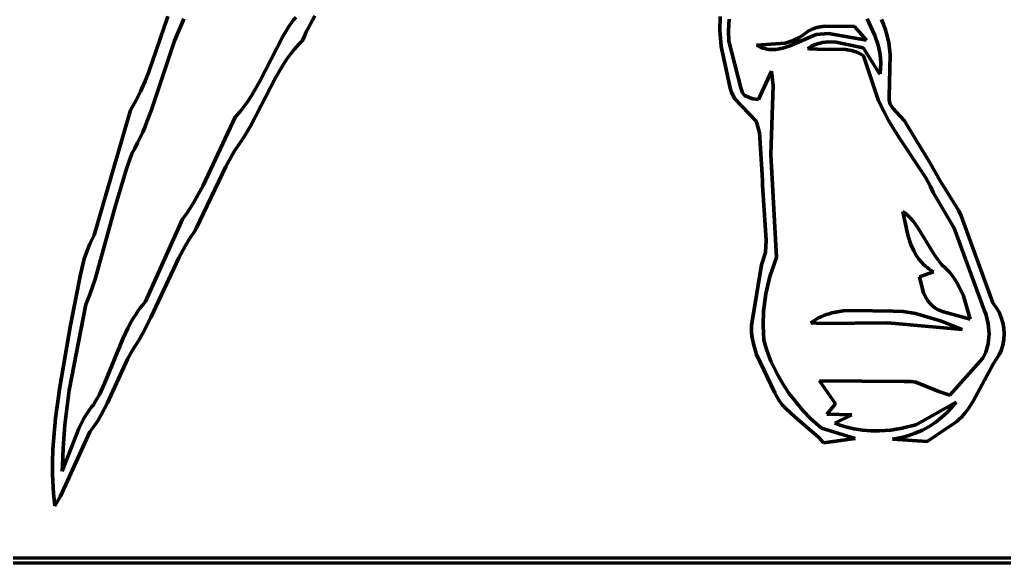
# Model space of a CAD drawing. Header units: millimetres. Extents: x 0 to 7.9, y 0 to 11.
# Drawn here: x 3.21 to 5.854, y 0 to 1.459 of the extents above; entities that cross this region are included whole.
import ezdxf

# ---------------------------------------------------------------- set-up
doc = ezdxf.new("R2010")
doc.units = ezdxf.units.MM
doc.layers.add('color#020202ff', color=7, linetype='CONTINUOUS', lineweight=100)
doc.layers.add('color#fefefeff', color=7, linetype='CONTINUOUS', lineweight=100)

msp = doc.modelspace()

# ---------------------------------------------------------------- linework, layer by layer
at = {"layer": 'color#020202ff'}
for p, q in [((3.5565, 1.3187), (3.6071, 1.4675)), ((3.6508, 1.4609), (3.6441, 1.4463)), ((3.9327, 1.4409), (3.9447, 1.4581)), ((3.9447, 1.4581), (3.9508, 1.4644)), ((4.0027, 1.4691), (3.9906, 1.4478)), ((5.0899, 1.4307), (5.0909, 1.4675)), ((5.1147, 1.4607), (5.1142, 1.4453)), ((5.5063, 1.4165), (5.4858, 1.4609)), ((5.5237, 1.4596), (5.5295, 1.4472)), ((3.6377, 1.4316), (3.6258, 1.4017)), ((3.6441, 1.4463), (3.6377, 1.4316)), ((3.9161, 1.4142), (3.9327, 1.4409)), ((3.9849, 1.437), (3.9794, 1.426)), ((3.9906, 1.4478), (3.9849, 1.437)), ((5.0932, 1.3868), (5.0899, 1.4307)), ((5.1142, 1.4453), (5.1134, 1.4298)), ((5.1134, 1.4298), (5.1144, 1.4016)), ((5.3274, 1.4279), (5.3359, 1.4324)), ((5.3359, 1.4324), (5.3448, 1.4359)), ((5.3448, 1.4359), (5.354, 1.4384)), ((5.354, 1.4384), (5.373, 1.4411)), ((5.373, 1.4411), (5.4516, 1.4402)), ((5.4516, 1.4402), (5.4837, 1.4041)), ((5.5295, 1.4472), (5.5324, 1.4387)), ((5.5324, 1.4387), (5.5335, 1.4342)), ((5.5335, 1.4342), (5.5394, 1.4158)), ((3.6258, 1.4017), (3.6044, 1.3406)), ((3.8535, 1.2925), (3.9161, 1.4142)), ((3.9694, 1.4034), (3.9615, 1.3953)), ((3.9742, 1.4148), (3.9694, 1.4034)), ((3.9794, 1.426), (3.9742, 1.4148)), ((5.1144, 1.4016), (5.1464, 1.2763)), ((5.2655, 1.3961), (5.2871, 1.4028)), ((5.3487, 1.4187), (5.2782, 1.3883)), ((5.2871, 1.4028), (5.3035, 1.4109)), ((5.3035, 1.4109), (5.3152, 1.4187)), ((5.3152, 1.4187), (5.3192, 1.4221)), ((5.3192, 1.4221), (5.3232, 1.4252)), ((5.3232, 1.4252), (5.3274, 1.4279)), ((5.3816, 1.4219), (5.3487, 1.4187)), ((5.4837, 1.4041), (5.3816, 1.4219)), ((5.5148, 1.3902), (5.5063, 1.4165)), ((5.5394, 1.4158), (5.5435, 1.3972)), ((3.9466, 1.3786), (3.9397, 1.3699)), ((3.9539, 1.3871), (3.9466, 1.3786)), ((3.9615, 1.3953), (3.9539, 1.3871)), ((5.1186, 1.2717), (5.0932, 1.3868)), ((5.188, 1.3905), (5.2655, 1.3961)), ((5.1937, 1.3875), (5.188, 1.3905)), ((5.1994, 1.3849), (5.1937, 1.3875)), ((5.205, 1.3828), (5.1994, 1.3849)), ((5.2107, 1.3812), (5.205, 1.3828)), ((5.2164, 1.38), (5.2107, 1.3812)), ((5.222, 1.3792), (5.2164, 1.38)), ((5.2277, 1.3788), (5.222, 1.3792)), ((5.2333, 1.3787), (5.2277, 1.3788)), ((5.239, 1.379), (5.2333, 1.3787)), ((5.2502, 1.3804), (5.239, 1.379)), ((5.2615, 1.383), (5.2502, 1.3804)), ((5.2782, 1.3883), (5.2615, 1.383)), ((5.3264, 1.3819), (5.3312, 1.3849)), ((5.3315, 1.3811), (5.3264, 1.3819)), ((5.3312, 1.3849), (5.3359, 1.3875)), ((5.3524, 1.3794), (5.3315, 1.3811)), ((5.3359, 1.3875), (5.3457, 1.3919)), ((5.3457, 1.3919), (5.3557, 1.3952)), ((5.4277, 1.379), (5.3524, 1.3794)), ((5.3557, 1.3952), (5.3659, 1.3974)), ((5.3659, 1.3974), (5.3815, 1.399)), ((5.3815, 1.399), (5.4026, 1.3985)), ((5.4026, 1.3985), (5.4705, 1.3839)), ((5.443, 1.3765), (5.4277, 1.379)), ((5.4528, 1.3736), (5.443, 1.3765)), ((5.4705, 1.3839), (5.4755, 1.3825)), ((5.4755, 1.3825), (5.5158, 1.3176)), ((5.5193, 1.37), (5.5148, 1.3902)), ((5.5435, 1.3972), (5.547, 1.3657)), ((3.9265, 1.352), (3.9143, 1.3334)), ((3.9397, 1.3699), (3.9265, 1.352)), ((5.4623, 1.3697), (5.4528, 1.3736)), ((5.4669, 1.3673), (5.4623, 1.3697)), ((5.4714, 1.3646), (5.4669, 1.3673)), ((5.4757, 1.3615), (5.4714, 1.3646)), ((5.5163, 1.2411), (5.4757, 1.3615)), ((5.5211, 1.3563), (5.5193, 1.37)), ((5.522, 1.3424), (5.5211, 1.3563)), ((5.547, 1.3657), (5.5443, 1.251)), ((3.6044, 1.3406), (3.5638, 1.2174)), ((3.9143, 1.3334), (3.8973, 1.3046)), ((5.5205, 1.314), (5.5218, 1.3283)), ((5.5218, 1.3283), (5.522, 1.3424)), ((3.5459, 1.2923), (3.5565, 1.3187)), ((3.8973, 1.3046), (3.8303, 1.1753)), ((5.1938, 1.2449), (5.2288, 1.3204)), ((5.2288, 1.3204), (5.2327, 1.282)), ((5.5158, 1.3176), (5.5205, 1.314)), ((3.5344, 1.2664), (3.5459, 1.2923)), ((3.8327, 1.256), (3.8535, 1.2925)), ((5.121, 1.2643), (5.1186, 1.2717)), ((5.1464, 1.2763), (5.148, 1.2709)), ((5.148, 1.2709), (5.1505, 1.263)), ((5.2327, 1.282), (5.2269, 1.0972)), ((3.5217, 1.2409), (3.5282, 1.2536)), ((3.5282, 1.2536), (3.5344, 1.2664)), ((3.8213, 1.2385), (3.8327, 1.256)), ((5.1294, 1.2472), (5.121, 1.2643)), ((5.1875, 1.1866), (5.1294, 1.2472)), ((5.1505, 1.263), (5.1564, 1.2555)), ((5.1564, 1.2555), (5.178, 1.2462)), ((5.178, 1.2462), (5.1938, 1.2449)), ((5.5443, 1.251), (5.5443, 1.2444)), ((5.5443, 1.2444), (5.5453, 1.2383)), ((3.5076, 1.2162), (3.5148, 1.2285)), ((3.5148, 1.2285), (3.5217, 1.2409)), ((3.5638, 1.2174), (3.5524, 1.1871)), ((3.8025, 1.2132), (3.809, 1.2215)), ((3.809, 1.2215), (3.8213, 1.2385)), ((5.5308, 1.2112), (5.5163, 1.2411)), ((5.5453, 1.2383), (5.5473, 1.2326)), ((5.5473, 1.2326), (5.5534, 1.2223)), ((5.5534, 1.2223), (5.5856, 1.1873)), ((3.41, 0.8809), (3.5076, 1.2162)), ((3.7024, 1.0141), (3.7886, 1.1973)), ((3.7886, 1.1973), (3.7957, 1.2052)), ((3.7957, 1.2052), (3.8025, 1.2132)), ((5.5428, 1.1879), (5.5308, 1.2112)), ((3.5464, 1.1721), (3.5401, 1.1573)), ((3.5524, 1.1871), (3.5464, 1.1721)), ((3.8303, 1.1753), (3.8131, 1.1464)), ((5.1894, 1.1814), (5.1875, 1.1866)), ((5.1965, 1.1549), (5.1894, 1.1814)), ((5.5706, 1.1435), (5.5428, 1.1879)), ((5.5856, 1.1873), (5.5918, 1.1765)), ((5.5918, 1.1765), (5.6546, 1.0739)), ((3.5334, 1.1425), (3.5264, 1.128)), ((3.5401, 1.1573), (3.5334, 1.1425)), ((3.8131, 1.1464), (3.8008, 1.1278)), ((5.2046, 1.0281), (5.1965, 1.1549)), ((5.6433, 1.0345), (5.5706, 1.1435)), ((3.519, 1.1136), (3.5111, 1.0994)), ((3.5264, 1.128), (3.519, 1.1136)), ((3.8008, 1.1278), (3.7854, 1.1048)), ((3.5111, 1.0994), (3.4963, 1.0582)), ((3.7854, 1.1048), (3.7629, 1.0648)), ((5.2269, 1.0972), (5.2419, 0.8209)), ((3.4963, 1.0582), (3.4669, 0.9602)), ((3.7629, 1.0648), (3.6839, 0.8987)), ((5.6546, 1.0739), (5.6812, 1.0266)), ((5.6554, 1.0112), (5.6433, 1.0345)), ((3.6768, 0.9675), (3.7024, 1.0141)), ((5.2045, 1.0147), (5.2046, 1.0281)), ((5.2146, 0.8674), (5.2045, 1.0147)), ((5.6625, 0.9952), (5.6554, 1.0112)), ((5.6812, 1.0266), (5.7315, 0.946)), ((5.7191, 0.8998), (5.6625, 0.9952)), ((3.4669, 0.9602), (3.412, 0.7629)), ((3.6597, 0.9406), (3.6768, 0.9675)), ((3.6473, 0.9232), (3.6597, 0.9406)), ((5.5817, 0.9444), (5.587, 0.9405)), ((5.5944, 0.8806), (5.5817, 0.9444)), ((5.587, 0.9405), (5.592, 0.9363)), ((5.592, 0.9363), (5.6013, 0.9274)), ((5.6013, 0.9274), (5.6097, 0.9177)), ((5.7315, 0.946), (5.7378, 0.9321)), ((5.7378, 0.9321), (5.8227, 0.6991)), ((3.5471, 0.7023), (3.6473, 0.9232)), ((5.6097, 0.9177), (5.6212, 0.9021)), ((5.6212, 0.9021), (5.6653, 0.8283)), ((5.8011, 0.6779), (5.7191, 0.8998)), ((3.3981, 0.8575), (3.4058, 0.8732)), ((3.4058, 0.8732), (3.41, 0.8809)), ((3.6794, 0.8907), (3.6661, 0.8711)), ((3.6839, 0.8987), (3.6794, 0.8907)), ((5.6028, 0.8558), (5.5944, 0.8806)), ((3.3915, 0.8415), (3.3981, 0.8575)), ((3.6537, 0.8511), (3.6366, 0.8202)), ((3.6661, 0.8711), (3.6537, 0.8511)), ((5.2125, 0.834), (5.2146, 0.8674)), ((5.6109, 0.8382), (5.6028, 0.8558)), ((3.3832, 0.817), (3.3915, 0.8415)), ((3.6366, 0.8202), (3.562, 0.6598)), ((5.2022, 0.8012), (5.2125, 0.834)), ((5.2419, 0.8209), (5.224, 0.7693)), ((5.6173, 0.8271), (5.6109, 0.8382)), ((5.6245, 0.8166), (5.6173, 0.8271)), ((5.6653, 0.8283), (5.6768, 0.8123)), ((3.3729, 0.7751), (3.3832, 0.817)), ((5.1749, 0.6385), (5.2022, 0.8012)), ((5.6327, 0.8068), (5.6245, 0.8166)), ((5.6372, 0.8022), (5.6327, 0.8068)), ((5.6419, 0.7978), (5.6372, 0.8022)), ((5.6468, 0.7936), (5.6419, 0.7978)), ((5.6521, 0.7896), (5.6468, 0.7936)), ((5.6768, 0.8123), (5.6854, 0.8023)), ((5.6854, 0.8023), (5.6948, 0.793)), ((3.3464, 0.6388), (3.3729, 0.7751)), ((5.224, 0.7693), (5.2133, 0.7236)), ((5.6265, 0.769), (5.6635, 0.7825)), ((5.6365, 0.725), (5.6265, 0.769)), ((5.6576, 0.7859), (5.6521, 0.7896)), ((5.6635, 0.7825), (5.6576, 0.7859)), ((5.6948, 0.793), (5.7065, 0.7816)), ((5.7065, 0.7816), (5.7168, 0.7692)), ((5.7168, 0.7692), (5.7286, 0.7513)), ((3.412, 0.7629), (3.3978, 0.7214)), ((5.7286, 0.7513), (5.7446, 0.7174)), ((3.3978, 0.7214), (3.3873, 0.6941)), ((5.2133, 0.7236), (5.2072, 0.677)), ((5.6489, 0.7047), (5.6365, 0.725)), ((5.7446, 0.7174), (5.7626, 0.6552)), ((3.3873, 0.6941), (3.3426, 0.4643)), ((3.5335, 0.6856), (3.5401, 0.694)), ((3.5401, 0.694), (3.5471, 0.7023)), ((5.6545, 0.6975), (5.6489, 0.7047)), ((5.6607, 0.6913), (5.6545, 0.6975)), ((5.6675, 0.686), (5.6607, 0.6913)), ((5.8227, 0.6991), (5.8321, 0.6868)), ((3.5156, 0.659), (3.5213, 0.6681)), ((3.5213, 0.6681), (3.5272, 0.6769)), ((3.5272, 0.6769), (3.5335, 0.6856)), ((5.2072, 0.677), (5.2059, 0.638)), ((5.3547, 0.6583), (5.3618, 0.6617)), ((5.3618, 0.6617), (5.3689, 0.6648)), ((5.3689, 0.6648), (5.3762, 0.6675)), ((5.3762, 0.6675), (5.3836, 0.6698)), ((5.3836, 0.6698), (5.391, 0.6719)), ((5.391, 0.6719), (5.4061, 0.675)), ((5.4061, 0.675), (5.4215, 0.6771)), ((5.4215, 0.6771), (5.4449, 0.6786)), ((5.4449, 0.6786), (5.5556, 0.6765)), ((5.5556, 0.6765), (5.5823, 0.6754)), ((5.5823, 0.6754), (5.615, 0.6705)), ((5.615, 0.6705), (5.6849, 0.6496)), ((5.6747, 0.6815), (5.6675, 0.686)), ((5.6904, 0.6744), (5.6747, 0.6815)), ((5.7626, 0.6552), (5.6904, 0.6744)), ((5.8043, 0.6694), (5.8011, 0.6779)), ((5.8109, 0.643), (5.8043, 0.6694)), ((5.8321, 0.6868), (5.8398, 0.6737)), ((5.8398, 0.6737), (5.8458, 0.6598)), ((3.3171, 0.4728), (3.3464, 0.6388)), ((3.5002, 0.631), (3.5102, 0.6498)), ((3.5102, 0.6498), (3.5156, 0.659)), ((3.562, 0.6598), (3.5403, 0.6178)), ((5.1747, 0.6317), (5.1749, 0.6385)), ((5.2059, 0.638), (5.2082, 0.599)), ((5.3342, 0.6453), (5.3409, 0.6501)), ((5.3627, 0.6436), (5.3342, 0.6453)), ((5.3409, 0.6501), (5.3478, 0.6544)), ((5.3478, 0.6544), (5.3547, 0.6583)), ((5.5411, 0.6456), (5.3627, 0.6436)), ((5.7403, 0.627), (5.5411, 0.6456)), ((5.6849, 0.6496), (5.7403, 0.627)), ((5.813, 0.6157), (5.8109, 0.643)), ((5.8458, 0.6598), (5.85, 0.6454)), ((5.85, 0.6454), (5.8525, 0.6306)), ((3.4866, 0.602), (3.5002, 0.631)), ((3.5403, 0.6178), (3.5285, 0.5974)), ((5.1753, 0.6182), (5.1747, 0.6317)), ((5.1768, 0.605), (5.1753, 0.6182)), ((5.8103, 0.5886), (5.813, 0.6157)), ((5.8533, 0.6156), (5.8523, 0.6006)), ((5.8525, 0.6306), (5.8533, 0.6156)), ((3.4378, 0.4823), (3.4866, 0.602)), ((3.5222, 0.5873), (3.5123, 0.5718)), ((3.5285, 0.5974), (3.5222, 0.5873)), ((5.1808, 0.5856), (5.1768, 0.605)), ((5.1887, 0.5603), (5.1808, 0.5856)), ((5.2082, 0.599), (5.2137, 0.5798)), ((5.8041, 0.5668), (5.8103, 0.5886)), ((5.8496, 0.5856), (5.8451, 0.5709)), ((5.8523, 0.6006), (5.8496, 0.5856)), ((3.5123, 0.5718), (3.4989, 0.5478)), ((5.2374, 0.4577), (5.1887, 0.5603)), ((5.2137, 0.5798), (5.2201, 0.561)), ((5.2201, 0.561), (5.2273, 0.5426)), ((5.7966, 0.5502), (5.8041, 0.5668)), ((5.8411, 0.5614), (5.8247, 0.5358)), ((5.8451, 0.5709), (5.8411, 0.5614)), ((3.4989, 0.5478), (3.4457, 0.4307)), ((5.2273, 0.5426), (5.2354, 0.5245)), ((5.7078, 0.4508), (5.7966, 0.5502)), ((5.8247, 0.5358), (5.7705, 0.4347)), ((5.2354, 0.5245), (5.2444, 0.5069)), ((5.2444, 0.5069), (5.2592, 0.4812)), ((3.4238, 0.4534), (3.4378, 0.4823)), ((5.2592, 0.4812), (5.2756, 0.4565)), ((5.4002, 0.4281), (5.3577, 0.4899)), ((5.3577, 0.4899), (5.5846, 0.4878)), ((5.5846, 0.4878), (5.5938, 0.4883)), ((5.5938, 0.4883), (5.6028, 0.488)), ((5.6028, 0.488), (5.616, 0.4859)), ((5.616, 0.4859), (5.6782, 0.4611)), ((3.3057, 0.3892), (3.3171, 0.4728)), ((3.3426, 0.4643), (3.3309, 0.3714)), ((3.4134, 0.4347), (3.4238, 0.4534)), ((5.2403, 0.4517), (5.2374, 0.4577)), ((5.2435, 0.446), (5.2403, 0.4517)), ((5.2756, 0.4565), (5.2936, 0.4329)), ((5.6782, 0.4611), (5.7078, 0.4508)), ((3.4033, 0.4204), (3.4078, 0.4256)), ((3.4078, 0.4256), (3.4134, 0.4347)), ((3.4457, 0.4307), (3.4288, 0.3982)), ((5.2506, 0.435), (5.2435, 0.446)), ((5.2585, 0.4248), (5.2506, 0.435)), ((5.2671, 0.4152), (5.2585, 0.4248)), ((5.2936, 0.4329), (5.313, 0.4103)), ((5.3774, 0.3999), (5.4002, 0.4281)), ((5.7247, 0.4325), (5.6202, 0.3736)), ((5.716, 0.4215), (5.7247, 0.4325)), ((5.7705, 0.4347), (5.7578, 0.4158)), ((3.384, 0.3923), (3.395, 0.4095)), ((3.395, 0.4095), (3.4033, 0.4204)), ((3.4288, 0.3982), (3.4193, 0.3825)), ((5.2909, 0.3931), (5.2671, 0.4152)), ((5.313, 0.4103), (5.3337, 0.389)), ((5.4448, 0.3982), (5.3774, 0.3999)), ((5.3987, 0.3759), (5.4448, 0.3982)), ((5.6863, 0.3918), (5.7017, 0.406)), ((5.7017, 0.406), (5.716, 0.4215)), ((5.7486, 0.4038), (5.7385, 0.3925)), ((5.7578, 0.4158), (5.7486, 0.4038)), ((3.301, 0.3388), (3.3057, 0.3892)), ((3.3309, 0.3714), (3.3261, 0.3092)), ((3.3688, 0.3618), (3.384, 0.3923)), ((3.4193, 0.3825), (3.409, 0.3674)), ((5.3558, 0.338), (5.2909, 0.3931)), ((5.3337, 0.389), (5.3556, 0.3688)), ((5.4132, 0.3705), (5.3987, 0.3759)), ((5.4278, 0.3659), (5.4132, 0.3705)), ((5.6162, 0.3719), (5.5792, 0.3624)), ((5.6202, 0.3736), (5.6162, 0.3719)), ((5.7214, 0.3767), (5.6467, 0.3269)), ((5.6523, 0.3674), (5.6698, 0.3789)), ((5.6698, 0.3789), (5.6863, 0.3918)), ((5.7274, 0.3818), (5.7214, 0.3767)), ((5.733, 0.387), (5.7274, 0.3818)), ((5.7385, 0.3925), (5.733, 0.387)), ((3.3977, 0.3527), (3.319, 0.1803)), ((3.3241, 0.2468), (3.3688, 0.3618)), ((3.409, 0.3674), (3.3977, 0.3527)), ((5.3556, 0.3688), (5.3631, 0.3624)), ((5.3631, 0.3624), (5.4536, 0.3346)), ((5.4501, 0.3606), (5.4278, 0.3659)), ((5.4727, 0.3571), (5.4501, 0.3606)), ((5.4955, 0.3554), (5.4727, 0.3571)), ((5.5184, 0.3553), (5.4955, 0.3554)), ((5.5489, 0.3576), (5.5184, 0.3553)), ((5.5792, 0.3624), (5.5489, 0.3576)), ((5.5949, 0.342), (5.6147, 0.3489)), ((5.6147, 0.3489), (5.6339, 0.3574)), ((5.6339, 0.3574), (5.6523, 0.3674)), ((3.2989, 0.3052), (3.301, 0.3388)), ((5.3687, 0.3233), (5.3558, 0.338)), ((5.4536, 0.3346), (5.3687, 0.3233)), ((5.5537, 0.3332), (5.5746, 0.3367)), ((5.6467, 0.3269), (5.5537, 0.3332)), ((5.5746, 0.3367), (5.5949, 0.342)), ((3.2978, 0.2716), (3.2989, 0.3052)), ((3.3261, 0.3092), (3.3243, 0.2624)), ((3.2979, 0.238), (3.2978, 0.2716)), ((3.2984, 0.2212), (3.2979, 0.238)), ((3.3243, 0.2624), (3.3241, 0.2468)), ((3.2993, 0.2044), (3.2984, 0.2212)), ((3.3005, 0.1876), (3.2993, 0.2044)), ((3.302, 0.1708), (3.3005, 0.1876)), ((3.3039, 0.154), (3.302, 0.1708)), ((3.319, 0.1803), (3.3039, 0.154)), ((7.875, 0), (0, 0)), ((0.0149, 0.015), (7.625, 0.0138))]:
    msp.add_line(p, q, dxfattribs=at)
at = {"layer": 'color#fefefeff'}
for p, q in [((3.6071, 1.4675), (3.5565, 1.3187)), ((3.6441, 1.4463), (3.6508, 1.4609)), ((3.9447, 1.4581), (3.9327, 1.4409)), ((3.9508, 1.4644), (3.9447, 1.4581)), ((3.9906, 1.4478), (4.0027, 1.4691)), ((5.0909, 1.4675), (5.0899, 1.4307)), ((5.1142, 1.4453), (5.1147, 1.4607)), ((5.4858, 1.4609), (5.5063, 1.4165)), ((5.5295, 1.4472), (5.5237, 1.4596)), ((3.6258, 1.4017), (3.6377, 1.4316)), ((3.6377, 1.4316), (3.6441, 1.4463)), ((3.9327, 1.4409), (3.9161, 1.4142)), ((3.9794, 1.426), (3.9849, 1.437)), ((3.9849, 1.437), (3.9906, 1.4478)), ((5.0899, 1.4307), (5.0932, 1.3868)), ((5.1134, 1.4298), (5.1142, 1.4453)), ((5.1144, 1.4016), (5.1134, 1.4298)), ((5.3359, 1.4324), (5.3274, 1.4279)), ((5.3448, 1.4359), (5.3359, 1.4324)), ((5.354, 1.4384), (5.3448, 1.4359)), ((5.373, 1.4411), (5.354, 1.4384)), ((5.4516, 1.4402), (5.373, 1.4411)), ((5.4837, 1.4041), (5.4516, 1.4402)), ((5.5324, 1.4387), (5.5295, 1.4472)), ((5.5335, 1.4342), (5.5324, 1.4387)), ((5.5394, 1.4158), (5.5335, 1.4342)), ((3.6044, 1.3406), (3.6258, 1.4017)), ((3.9161, 1.4142), (3.8535, 1.2925)), ((3.9615, 1.3953), (3.9694, 1.4034)), ((3.9694, 1.4034), (3.9742, 1.4148)), ((3.9742, 1.4148), (3.9794, 1.426)), ((5.1464, 1.2763), (5.1144, 1.4016)), ((5.2871, 1.4028), (5.2655, 1.3961)), ((5.2782, 1.3883), (5.3487, 1.4187)), ((5.3035, 1.4109), (5.2871, 1.4028)), ((5.3152, 1.4187), (5.3035, 1.4109)), ((5.3192, 1.4221), (5.3152, 1.4187)), ((5.3232, 1.4252), (5.3192, 1.4221)), ((5.3274, 1.4279), (5.3232, 1.4252)), ((5.3487, 1.4187), (5.3816, 1.4219)), ((5.3816, 1.4219), (5.4837, 1.4041)), ((5.5063, 1.4165), (5.5148, 1.3902)), ((5.5435, 1.3972), (5.5394, 1.4158)), ((3.9397, 1.3699), (3.9466, 1.3786)), ((3.9466, 1.3786), (3.9539, 1.3871)), ((3.9539, 1.3871), (3.9615, 1.3953)), ((5.0932, 1.3868), (5.1186, 1.2717)), ((5.2655, 1.3961), (5.188, 1.3905)), ((5.188, 1.3905), (5.1937, 1.3875)), ((5.1937, 1.3875), (5.1994, 1.3849)), ((5.1994, 1.3849), (5.205, 1.3828)), ((5.205, 1.3828), (5.2107, 1.3812)), ((5.2107, 1.3812), (5.2164, 1.38)), ((5.2164, 1.38), (5.222, 1.3792)), ((5.222, 1.3792), (5.2277, 1.3788)), ((5.2277, 1.3788), (5.2333, 1.3787)), ((5.2333, 1.3787), (5.239, 1.379)), ((5.239, 1.379), (5.2502, 1.3804)), ((5.2502, 1.3804), (5.2615, 1.383)), ((5.2615, 1.383), (5.2782, 1.3883)), ((5.3312, 1.3849), (5.3264, 1.3819)), ((5.3264, 1.3819), (5.3315, 1.3811)), ((5.3359, 1.3875), (5.3312, 1.3849)), ((5.3315, 1.3811), (5.3524, 1.3794)), ((5.3457, 1.3919), (5.3359, 1.3875)), ((5.3557, 1.3952), (5.3457, 1.3919)), ((5.3524, 1.3794), (5.4277, 1.379)), ((5.3659, 1.3974), (5.3557, 1.3952)), ((5.3815, 1.399), (5.3659, 1.3974)), ((5.4026, 1.3985), (5.3815, 1.399)), ((5.4705, 1.3839), (5.4026, 1.3985)), ((5.4277, 1.379), (5.443, 1.3765)), ((5.443, 1.3765), (5.4528, 1.3736)), ((5.4755, 1.3825), (5.4705, 1.3839)), ((5.5158, 1.3176), (5.4755, 1.3825)), ((5.5148, 1.3902), (5.5193, 1.37)), ((5.547, 1.3657), (5.5435, 1.3972)), ((3.9143, 1.3334), (3.9265, 1.352)), ((3.9265, 1.352), (3.9397, 1.3699)), ((5.4528, 1.3736), (5.4623, 1.3697)), ((5.4623, 1.3697), (5.4669, 1.3673)), ((5.4669, 1.3673), (5.4714, 1.3646)), ((5.4714, 1.3646), (5.4757, 1.3615)), ((5.4757, 1.3615), (5.5163, 1.2411)), ((5.5193, 1.37), (5.5211, 1.3563)), ((5.5211, 1.3563), (5.522, 1.3424)), ((5.5443, 1.251), (5.547, 1.3657)), ((3.5638, 1.2174), (3.6044, 1.3406)), ((3.8973, 1.3046), (3.9143, 1.3334)), ((5.5218, 1.3283), (5.5205, 1.314)), ((5.522, 1.3424), (5.5218, 1.3283)), ((3.5565, 1.3187), (3.5459, 1.2923)), ((3.8303, 1.1753), (3.8973, 1.3046)), ((5.2288, 1.3204), (5.1938, 1.2449)), ((5.2327, 1.282), (5.2288, 1.3204)), ((5.5205, 1.314), (5.5158, 1.3176)), ((3.5459, 1.2923), (3.5344, 1.2664)), ((3.8535, 1.2925), (3.8327, 1.256)), ((5.1186, 1.2717), (5.121, 1.2643)), ((5.148, 1.2709), (5.1464, 1.2763)), ((5.1505, 1.263), (5.148, 1.2709)), ((5.2269, 1.0972), (5.2327, 1.282)), ((3.5282, 1.2536), (3.5217, 1.2409)), ((3.5344, 1.2664), (3.5282, 1.2536)), ((3.8327, 1.256), (3.8213, 1.2385)), ((5.121, 1.2643), (5.1294, 1.2472)), ((5.1294, 1.2472), (5.1875, 1.1866)), ((5.1564, 1.2555), (5.1505, 1.263)), ((5.178, 1.2462), (5.1564, 1.2555)), ((5.1938, 1.2449), (5.178, 1.2462)), ((5.5443, 1.2444), (5.5443, 1.251)), ((5.5453, 1.2383), (5.5443, 1.2444)), ((3.5148, 1.2285), (3.5076, 1.2162)), ((3.5217, 1.2409), (3.5148, 1.2285)), ((3.5524, 1.1871), (3.5638, 1.2174)), ((3.809, 1.2215), (3.8025, 1.2132)), ((3.8213, 1.2385), (3.809, 1.2215)), ((5.5163, 1.2411), (5.5308, 1.2112)), ((5.5473, 1.2326), (5.5453, 1.2383)), ((5.5534, 1.2223), (5.5473, 1.2326)), ((5.5856, 1.1873), (5.5534, 1.2223)), ((3.5076, 1.2162), (3.41, 0.8809)), ((3.7886, 1.1973), (3.7024, 1.0141)), ((3.7957, 1.2052), (3.7886, 1.1973)), ((3.8025, 1.2132), (3.7957, 1.2052)), ((5.5308, 1.2112), (5.5428, 1.1879)), ((3.5401, 1.1573), (3.5464, 1.1721)), ((3.5464, 1.1721), (3.5524, 1.1871)), ((3.8131, 1.1464), (3.8303, 1.1753)), ((5.1875, 1.1866), (5.1894, 1.1814)), ((5.1894, 1.1814), (5.1965, 1.1549)), ((5.5428, 1.1879), (5.5706, 1.1435)), ((5.5918, 1.1765), (5.5856, 1.1873)), ((5.6546, 1.0739), (5.5918, 1.1765)), ((3.5264, 1.128), (3.5334, 1.1425)), ((3.5334, 1.1425), (3.5401, 1.1573)), ((3.8008, 1.1278), (3.8131, 1.1464)), ((5.1965, 1.1549), (5.2046, 1.0281)), ((5.5706, 1.1435), (5.6433, 1.0345)), ((3.5111, 1.0994), (3.519, 1.1136)), ((3.519, 1.1136), (3.5264, 1.128)), ((3.7854, 1.1048), (3.8008, 1.1278)), ((3.4963, 1.0582), (3.5111, 1.0994)), ((3.7629, 1.0648), (3.7854, 1.1048)), ((5.2419, 0.8209), (5.2269, 1.0972)), ((3.4669, 0.9602), (3.4963, 1.0582)), ((3.6839, 0.8987), (3.7629, 1.0648)), ((5.6812, 1.0266), (5.6546, 1.0739)), ((5.6433, 1.0345), (5.6554, 1.0112)), ((3.7024, 1.0141), (3.6768, 0.9675)), ((5.2046, 1.0281), (5.2045, 1.0147)), ((5.2045, 1.0147), (5.2146, 0.8674)), ((5.6554, 1.0112), (5.6625, 0.9952)), ((5.7315, 0.946), (5.6812, 1.0266)), ((5.6625, 0.9952), (5.7191, 0.8998)), ((3.412, 0.7629), (3.4669, 0.9602)), ((3.6768, 0.9675), (3.6597, 0.9406)), ((3.6597, 0.9406), (3.6473, 0.9232)), ((5.5817, 0.9444), (5.5944, 0.8806)), ((5.587, 0.9405), (5.5817, 0.9444)), ((5.592, 0.9363), (5.587, 0.9405)), ((5.6013, 0.9274), (5.592, 0.9363)), ((5.6097, 0.9177), (5.6013, 0.9274)), ((5.7378, 0.9321), (5.7315, 0.946)), ((5.8227, 0.6991), (5.7378, 0.9321)), ((3.6473, 0.9232), (3.5471, 0.7023)), ((5.6212, 0.9021), (5.6097, 0.9177)), ((5.6653, 0.8283), (5.6212, 0.9021)), ((5.7191, 0.8998), (5.8011, 0.6779)), ((3.4058, 0.8732), (3.3981, 0.8575)), ((3.41, 0.8809), (3.4058, 0.8732)), ((3.6661, 0.8711), (3.6794, 0.8907)), ((3.6794, 0.8907), (3.6839, 0.8987)), ((5.5944, 0.8806), (5.6028, 0.8558)), ((3.3981, 0.8575), (3.3915, 0.8415)), ((3.6366, 0.8202), (3.6537, 0.8511)), ((3.6537, 0.8511), (3.6661, 0.8711)), ((5.2146, 0.8674), (5.2125, 0.834)), ((5.6028, 0.8558), (5.6109, 0.8382)), ((3.3915, 0.8415), (3.3832, 0.817)), ((3.562, 0.6598), (3.6366, 0.8202)), ((5.2125, 0.834), (5.2022, 0.8012)), ((5.224, 0.7693), (5.2419, 0.8209)), ((5.6109, 0.8382), (5.6173, 0.8271)), ((5.6173, 0.8271), (5.6245, 0.8166)), ((5.6768, 0.8123), (5.6653, 0.8283)), ((3.3832, 0.817), (3.3729, 0.7751)), ((5.2022, 0.8012), (5.1749, 0.6385)), ((5.6245, 0.8166), (5.6327, 0.8068)), ((5.6327, 0.8068), (5.6372, 0.8022)), ((5.6372, 0.8022), (5.6419, 0.7978)), ((5.6419, 0.7978), (5.6468, 0.7936)), ((5.6468, 0.7936), (5.6521, 0.7896)), ((5.6854, 0.8023), (5.6768, 0.8123)), ((5.6948, 0.793), (5.6854, 0.8023)), ((3.3729, 0.7751), (3.3464, 0.6388)), ((5.2133, 0.7236), (5.224, 0.7693)), ((5.6635, 0.7825), (5.6265, 0.769)), ((5.6265, 0.769), (5.6365, 0.725)), ((5.6521, 0.7896), (5.6576, 0.7859)), ((5.6576, 0.7859), (5.6635, 0.7825)), ((5.7065, 0.7816), (5.6948, 0.793)), ((5.7168, 0.7692), (5.7065, 0.7816)), ((5.7286, 0.7513), (5.7168, 0.7692)), ((3.3978, 0.7214), (3.412, 0.7629)), ((5.7446, 0.7174), (5.7286, 0.7513)), ((3.3873, 0.6941), (3.3978, 0.7214)), ((5.2072, 0.677), (5.2133, 0.7236)), ((5.6365, 0.725), (5.6489, 0.7047)), ((5.7626, 0.6552), (5.7446, 0.7174)), ((3.3426, 0.4643), (3.3873, 0.6941)), ((3.5401, 0.694), (3.5335, 0.6856)), ((3.5471, 0.7023), (3.5401, 0.694)), ((5.6489, 0.7047), (5.6545, 0.6975)), ((5.6545, 0.6975), (5.6607, 0.6913)), ((5.6607, 0.6913), (5.6675, 0.686)), ((5.8321, 0.6868), (5.8227, 0.6991)), ((3.5213, 0.6681), (3.5156, 0.659)), ((3.5272, 0.6769), (3.5213, 0.6681)), ((3.5335, 0.6856), (3.5272, 0.6769)), ((5.2059, 0.638), (5.2072, 0.677)), ((5.3618, 0.6617), (5.3547, 0.6583)), ((5.3689, 0.6648), (5.3618, 0.6617)), ((5.3762, 0.6675), (5.3689, 0.6648)), ((5.3836, 0.6698), (5.3762, 0.6675)), ((5.391, 0.6719), (5.3836, 0.6698)), ((5.4061, 0.675), (5.391, 0.6719)), ((5.4215, 0.6771), (5.4061, 0.675)), ((5.4449, 0.6786), (5.4215, 0.6771)), ((5.5556, 0.6765), (5.4449, 0.6786)), ((5.5823, 0.6754), (5.5556, 0.6765)), ((5.615, 0.6705), (5.5823, 0.6754)), ((5.6849, 0.6496), (5.615, 0.6705)), ((5.6675, 0.686), (5.6747, 0.6815)), ((5.6747, 0.6815), (5.6904, 0.6744)), ((5.6904, 0.6744), (5.7626, 0.6552)), ((5.8011, 0.6779), (5.8043, 0.6694)), ((5.8043, 0.6694), (5.8109, 0.643)), ((5.8398, 0.6737), (5.8321, 0.6868)), ((5.8458, 0.6598), (5.8398, 0.6737)), ((3.3464, 0.6388), (3.3171, 0.4728)), ((3.5102, 0.6498), (3.5002, 0.631)), ((3.5156, 0.659), (3.5102, 0.6498)), ((3.5403, 0.6178), (3.562, 0.6598)), ((5.1749, 0.6385), (5.1747, 0.6317)), ((5.2082, 0.599), (5.2059, 0.638)), ((5.3409, 0.6501), (5.3342, 0.6453)), ((5.3342, 0.6453), (5.3627, 0.6436)), ((5.3478, 0.6544), (5.3409, 0.6501)), ((5.3547, 0.6583), (5.3478, 0.6544)), ((5.3627, 0.6436), (5.5411, 0.6456)), ((5.5411, 0.6456), (5.7403, 0.627)), ((5.7403, 0.627), (5.6849, 0.6496)), ((5.8109, 0.643), (5.813, 0.6157)), ((5.85, 0.6454), (5.8458, 0.6598)), ((5.8525, 0.6306), (5.85, 0.6454)), ((3.5002, 0.631), (3.4866, 0.602)), ((3.5285, 0.5974), (3.5403, 0.6178)), ((5.1747, 0.6317), (5.1753, 0.6182)), ((5.1753, 0.6182), (5.1768, 0.605)), ((5.813, 0.6157), (5.8103, 0.5886)), ((5.8523, 0.6006), (5.8533, 0.6156)), ((5.8533, 0.6156), (5.8525, 0.6306)), ((3.4866, 0.602), (3.4378, 0.4823)), ((3.5123, 0.5718), (3.5222, 0.5873)), ((3.5222, 0.5873), (3.5285, 0.5974)), ((5.1768, 0.605), (5.1808, 0.5856)), ((5.1808, 0.5856), (5.1887, 0.5603)), ((5.2137, 0.5798), (5.2082, 0.599)), ((5.8103, 0.5886), (5.8041, 0.5668)), ((5.8451, 0.5709), (5.8496, 0.5856)), ((5.8496, 0.5856), (5.8523, 0.6006)), ((3.4989, 0.5478), (3.5123, 0.5718)), ((5.1887, 0.5603), (5.2374, 0.4577)), ((5.2201, 0.561), (5.2137, 0.5798)), ((5.2273, 0.5426), (5.2201, 0.561)), ((5.8041, 0.5668), (5.7966, 0.5502)), ((5.8247, 0.5358), (5.8411, 0.5614)), ((5.8411, 0.5614), (5.8451, 0.5709)), ((3.4457, 0.4307), (3.4989, 0.5478)), ((5.2354, 0.5245), (5.2273, 0.5426)), ((5.7966, 0.5502), (5.7078, 0.4508)), ((5.7705, 0.4347), (5.8247, 0.5358)), ((5.2444, 0.5069), (5.2354, 0.5245)), ((5.2592, 0.4812), (5.2444, 0.5069)), ((3.4378, 0.4823), (3.4238, 0.4534)), ((5.2756, 0.4565), (5.2592, 0.4812)), ((5.5846, 0.4878), (5.3577, 0.4899)), ((5.3577, 0.4899), (5.4002, 0.4281)), ((5.5938, 0.4883), (5.5846, 0.4878)), ((5.6028, 0.488), (5.5938, 0.4883)), ((5.616, 0.4859), (5.6028, 0.488)), ((5.6782, 0.4611), (5.616, 0.4859)), ((3.3171, 0.4728), (3.3057, 0.3892)), ((3.3309, 0.3714), (3.3426, 0.4643)), ((3.4238, 0.4534), (3.4134, 0.4347)), ((5.2374, 0.4577), (5.2403, 0.4517)), ((5.2403, 0.4517), (5.2435, 0.446)), ((5.2936, 0.4329), (5.2756, 0.4565)), ((5.7078, 0.4508), (5.6782, 0.4611)), ((3.4078, 0.4256), (3.4033, 0.4204)), ((3.4134, 0.4347), (3.4078, 0.4256)), ((3.4288, 0.3982), (3.4457, 0.4307)), ((5.2435, 0.446), (5.2506, 0.435)), ((5.2506, 0.435), (5.2585, 0.4248)), ((5.2585, 0.4248), (5.2671, 0.4152)), ((5.313, 0.4103), (5.2936, 0.4329)), ((5.4002, 0.4281), (5.3774, 0.3999)), ((5.6202, 0.3736), (5.7247, 0.4325)), ((5.7247, 0.4325), (5.716, 0.4215)), ((5.7578, 0.4158), (5.7705, 0.4347)), ((3.395, 0.4095), (3.384, 0.3923)), ((3.4033, 0.4204), (3.395, 0.4095)), ((3.4193, 0.3825), (3.4288, 0.3982)), ((5.2671, 0.4152), (5.2909, 0.3931)), ((5.3337, 0.389), (5.313, 0.4103)), ((5.3774, 0.3999), (5.4448, 0.3982)), ((5.4448, 0.3982), (5.3987, 0.3759)), ((5.7017, 0.406), (5.6863, 0.3918)), ((5.716, 0.4215), (5.7017, 0.406)), ((5.7385, 0.3925), (5.7486, 0.4038)), ((5.7486, 0.4038), (5.7578, 0.4158)), ((3.3057, 0.3892), (3.301, 0.3388)), ((3.3261, 0.3092), (3.3309, 0.3714)), ((3.384, 0.3923), (3.3688, 0.3618)), ((3.409, 0.3674), (3.4193, 0.3825)), ((5.2909, 0.3931), (5.3558, 0.338)), ((5.3556, 0.3688), (5.3337, 0.389)), ((5.3987, 0.3759), (5.4132, 0.3705)), ((5.4132, 0.3705), (5.4278, 0.3659)), ((5.5792, 0.3624), (5.6162, 0.3719)), ((5.6162, 0.3719), (5.6202, 0.3736)), ((5.6467, 0.3269), (5.7214, 0.3767)), ((5.6698, 0.3789), (5.6523, 0.3674)), ((5.6863, 0.3918), (5.6698, 0.3789)), ((5.7214, 0.3767), (5.7274, 0.3818)), ((5.7274, 0.3818), (5.733, 0.387)), ((5.733, 0.387), (5.7385, 0.3925)), ((3.319, 0.1803), (3.3977, 0.3527)), ((3.3688, 0.3618), (3.3241, 0.2468)), ((3.3977, 0.3527), (3.409, 0.3674)), ((5.3631, 0.3624), (5.3556, 0.3688)), ((5.4536, 0.3346), (5.3631, 0.3624)), ((5.4278, 0.3659), (5.4501, 0.3606)), ((5.4501, 0.3606), (5.4727, 0.3571)), ((5.4727, 0.3571), (5.4955, 0.3554)), ((5.4955, 0.3554), (5.5184, 0.3553)), ((5.5184, 0.3553), (5.5489, 0.3576)), ((5.5489, 0.3576), (5.5792, 0.3624)), ((5.6147, 0.3489), (5.5949, 0.342)), ((5.6339, 0.3574), (5.6147, 0.3489)), ((5.6523, 0.3674), (5.6339, 0.3574)), ((3.301, 0.3388), (3.2989, 0.3052)), ((5.3558, 0.338), (5.3687, 0.3233)), ((5.3687, 0.3233), (5.4536, 0.3346)), ((5.5746, 0.3367), (5.5537, 0.3332)), ((5.5537, 0.3332), (5.6467, 0.3269)), ((5.5949, 0.342), (5.5746, 0.3367)), ((3.2989, 0.3052), (3.2978, 0.2716)), ((3.3243, 0.2624), (3.3261, 0.3092)), ((3.2978, 0.2716), (3.2979, 0.238)), ((3.2979, 0.238), (3.2984, 0.2212)), ((3.3241, 0.2468), (3.3243, 0.2624)), ((3.2984, 0.2212), (3.2993, 0.2044)), ((3.2993, 0.2044), (3.3005, 0.1876)), ((3.3005, 0.1876), (3.302, 0.1708)), ((3.302, 0.1708), (3.3039, 0.154)), ((3.3039, 0.154), (3.319, 0.1803)), ((7.625, 0.0138), (0.0149, 0.015))]:
    msp.add_line(p, q, dxfattribs=at)

doc.saveas('drawing.dxf')
